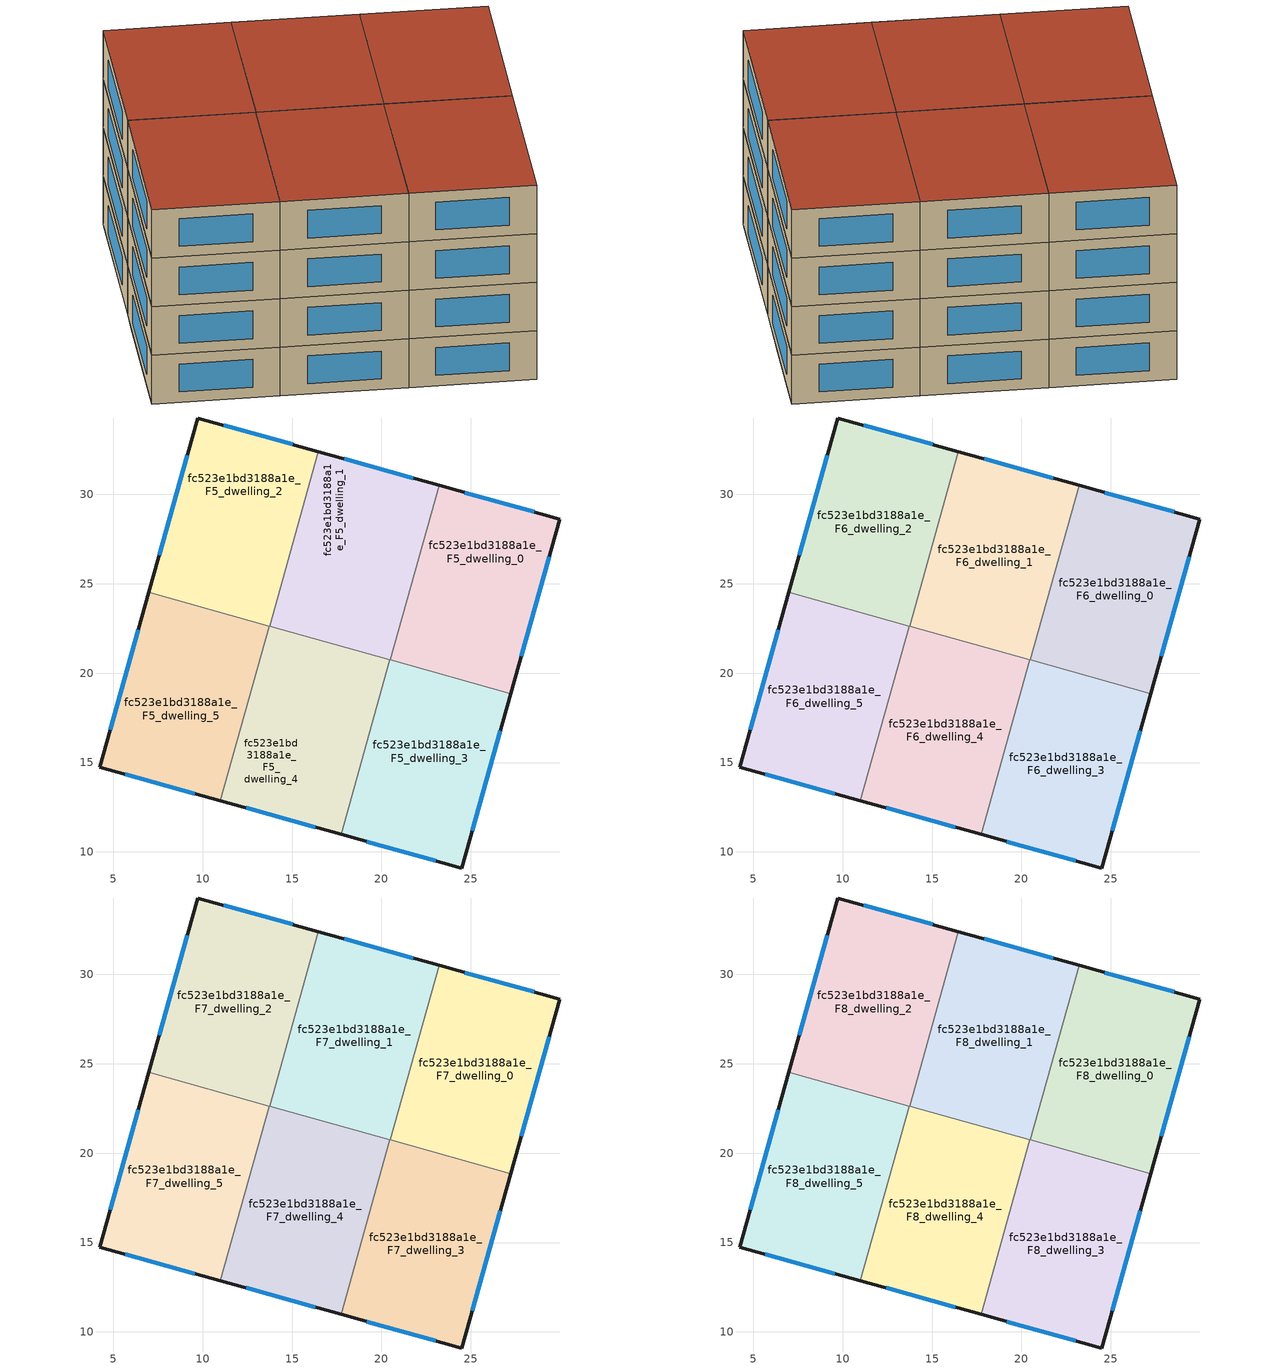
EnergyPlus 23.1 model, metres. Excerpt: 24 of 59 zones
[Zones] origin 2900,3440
fc523e1bd3188a1e_F5_dwelling_0
 floor to fc523e1bd3188a1e_F4_dwelling_0 (EU_floor_Construction): 29.98,28.62 28.41,23.04 21.66,24.93 23.22,30.51 z15
 floor to fc523e1bd3188a1e_F4_dwelling_2 (EU_floor_Construction): 28.41,23.04 27.23,18.86 20.49,20.74 21.66,24.93 z15
 wall outside (EU_wall_Construction): 27.23,18.86 29.98,28.62 23.22,30.51 z15:18
 wall to fc523e1bd3188a1e_F5_dwelling_1 (EU_wall_Construction): 23.22,30.51 20.49,20.74 z15:18
 wall to fc523e1bd3188a1e_F5_dwelling_3 (EU_wall_Construction): 20.49,20.74 27.23,18.86 z15:18
 window (EU_Window_Construction): 28.54,29.02 24.67,30.1 / 27.82,20.95 29.4,26.53 z15.64:17.36
fc523e1bd3188a1e_F5_dwelling_1
 floor to fc523e1bd3188a1e_F4_dwelling_2 (EU_floor_Construction): 21.66,24.93 20.49,20.74 17.11,21.69 18.28,25.87 z15
 floor to fc523e1bd3188a1e_F4_dwelling_0 (EU_floor_Construction): 23.22,30.51 21.66,24.93 18.29,25.87 19.85,31.45 z15
 floor to fc523e1bd3188a1e_F4_dwelling_1 (EU_floor_Construction): 19.85,31.45 18.29,25.87 14.91,26.81 16.47,32.39 z15
 floor to fc523e1bd3188a1e_F4_dwelling_3 (EU_floor_Construction): 18.28,25.87 17.11,21.69 13.74,22.63 14.91,26.81 z15
 wall outside (EU_wall_Construction): 23.22,30.51 16.47,32.39 z15:18
 wall to fc523e1bd3188a1e_F5_dwelling_2 (EU_wall_Construction): 16.47,32.39 13.74,22.63 z15:18
 wall to fc523e1bd3188a1e_F5_dwelling_4 (EU_wall_Construction): 13.74,22.63 20.47,20.75 z15:18
 wall to fc523e1bd3188a1e_F5_dwelling_3 (EU_wall_Construction): 20.47,20.75 20.49,20.74 z15:18
 window (EU_Window_Construction): 21.78,30.91 17.92,31.99 z15.64:17.36
fc523e1bd3188a1e_F5_dwelling_2
 floor to fc523e1bd3188a1e_F4_dwelling_1 (EU_floor_Construction): 16.47,32.39 14.91,26.81 8.16,28.7 9.73,34.28 z15
 floor to fc523e1bd3188a1e_F4_dwelling_3 (EU_floor_Construction): 14.91,26.81 13.74,22.63 6.98,24.52 8.16,28.7 z15
 wall outside (EU_wall_Construction): 16.47,32.39 9.73,34.28 6.98,24.52 z15:18
 wall to fc523e1bd3188a1e_F5_dwelling_5 (EU_wall_Construction): 6.98,24.52 13.72,22.63 z15:18
 wall to fc523e1bd3188a1e_F5_dwelling_4 (EU_wall_Construction): 13.72,22.63 13.74,22.63 z15:18
 window (EU_Window_Construction): 9.14,32.19 7.57,26.61 / 15.03,32.8 11.17,33.88 z15.64:17.36
fc523e1bd3188a1e_F5_dwelling_3
 floor to fc523e1bd3188a1e_F4_dwelling_4 (EU_floor_Construction): 26.84,17.46 25.27,11.88 18.52,13.77 20.08,19.35 z15
 floor to fc523e1bd3188a1e_F4_dwelling_5 (EU_floor_Construction): 25.27,11.88 24.48,9.1 17.74,10.98 18.52,13.77 z15
 floor to fc523e1bd3188a1e_F4_dwelling_2 (EU_floor_Construction): 27.23,18.86 26.84,17.46 20.08,19.35 20.47,20.75 z15
 wall outside (EU_wall_Construction): 17.74,10.98 24.48,9.1 27.23,18.86 z15:18
 wall to fc523e1bd3188a1e_F5_dwelling_4 (EU_wall_Construction): 20.47,20.75 17.74,10.98 z15:18
 window (EU_Window_Construction): 25.07,11.19 26.64,16.77 / 19.18,10.58 23.04,9.5 z15.64:17.36
fc523e1bd3188a1e_F5_dwelling_4
 floor to fc523e1bd3188a1e_F4_dwelling_5 (EU_floor_Construction): 16.71,20.29 15.15,14.71 18.52,13.77 17.74,10.98 10.99,12.86 13.33,21.24 z15
 floor to fc523e1bd3188a1e_F4_dwelling_4 (EU_floor_Construction): 20.08,19.35 18.52,13.77 15.15,14.71 16.71,20.29 z15
 floor to fc523e1bd3188a1e_F4_dwelling_3 (EU_floor_Construction): 17.11,21.69 16.72,20.29 13.33,21.24 13.72,22.63 13.74,22.63 z15
 floor to fc523e1bd3188a1e_F4_dwelling_2 (EU_floor_Construction): 20.47,20.75 20.08,19.35 16.72,20.29 17.11,21.69 z15
 wall outside (EU_wall_Construction): 10.99,12.86 17.74,10.98 z15:18
 wall to fc523e1bd3188a1e_F5_dwelling_5 (EU_wall_Construction): 13.72,22.63 10.99,12.86 z15:18
 window (EU_Window_Construction): 12.43,12.46 16.29,11.38 z15.64:17.36
fc523e1bd3188a1e_F5_dwelling_5
 floor to fc523e1bd3188a1e_F4_dwelling_3 (EU_floor_Construction): 13.72,22.63 13.33,21.24 6.59,23.12 6.98,24.52 z15
 floor to fc523e1bd3188a1e_F4_dwelling_6 (EU_floor_Construction): 13.33,21.24 10.99,12.86 4.23,14.75 6.59,23.12 z15
 wall outside (EU_wall_Construction): 6.98,24.52 4.23,14.75 10.99,12.86 z15:18
 window (EU_Window_Construction): 6.39,22.42 4.82,16.84 / 5.68,14.35 9.54,13.27 z15.64:17.36
fc523e1bd3188a1e_F6_dwelling_0
 floor to fc523e1bd3188a1e_F5_dwelling_0 (EU_floor_Construction): 29.98,28.62 27.23,18.86 20.49,20.74 23.22,30.51 z18
 wall outside (EU_wall_Construction): 27.23,18.86 29.98,28.62 23.22,30.51 z18:21
 wall to fc523e1bd3188a1e_F6_dwelling_1 (EU_wall_Construction): 23.22,30.51 20.49,20.74 z18:21
 wall to fc523e1bd3188a1e_F6_dwelling_3 (EU_wall_Construction): 20.49,20.74 27.23,18.86 z18:21
 window (EU_Window_Construction): 28.54,29.02 24.67,30.1 / 27.82,20.95 29.4,26.53 z18.64:20.36
fc523e1bd3188a1e_F6_dwelling_1
 floor to fc523e1bd3188a1e_F5_dwelling_1 (EU_floor_Construction): 23.22,30.51 20.49,20.74 13.74,22.63 16.47,32.39 z18
 wall outside (EU_wall_Construction): 23.22,30.51 16.47,32.39 z18:21
 wall to fc523e1bd3188a1e_F6_dwelling_2 (EU_wall_Construction): 16.47,32.39 13.74,22.63 z18:21
 wall to fc523e1bd3188a1e_F6_dwelling_4 (EU_wall_Construction): 13.74,22.63 20.47,20.75 z18:21
 wall to fc523e1bd3188a1e_F6_dwelling_3 (EU_wall_Construction): 20.47,20.75 20.49,20.74 z18:21
 window (EU_Window_Construction): 21.78,30.91 17.92,31.99 z18.64:20.36
fc523e1bd3188a1e_F6_dwelling_2
 floor to fc523e1bd3188a1e_F5_dwelling_2 (EU_floor_Construction): 16.47,32.39 13.74,22.63 6.98,24.52 9.73,34.28 z18
 wall outside (EU_wall_Construction): 16.47,32.39 9.73,34.28 6.98,24.52 z18:21
 wall to fc523e1bd3188a1e_F6_dwelling_5 (EU_wall_Construction): 6.98,24.52 13.72,22.63 z18:21
 wall to fc523e1bd3188a1e_F6_dwelling_4 (EU_wall_Construction): 13.72,22.63 13.74,22.63 z18:21
 window (EU_Window_Construction): 9.14,32.19 7.57,26.61 / 15.03,32.8 11.17,33.88 z18.64:20.36
fc523e1bd3188a1e_F6_dwelling_3
 floor to fc523e1bd3188a1e_F5_dwelling_3 (EU_floor_Construction): 27.23,18.86 24.48,9.1 17.74,10.98 20.47,20.75 z18
 wall outside (EU_wall_Construction): 17.74,10.98 24.48,9.1 27.23,18.86 z18:21
 wall to fc523e1bd3188a1e_F6_dwelling_4 (EU_wall_Construction): 20.47,20.75 17.74,10.98 z18:21
 window (EU_Window_Construction): 25.07,11.19 26.64,16.77 / 19.18,10.58 23.04,9.5 z18.64:20.36
fc523e1bd3188a1e_F6_dwelling_4
 floor to fc523e1bd3188a1e_F5_dwelling_4 (EU_floor_Construction): 20.47,20.75 17.74,10.98 10.99,12.86 13.72,22.63 z18
 wall outside (EU_wall_Construction): 10.99,12.86 17.74,10.98 z18:21
 wall to fc523e1bd3188a1e_F6_dwelling_5 (EU_wall_Construction): 13.72,22.63 10.99,12.86 z18:21
 window (EU_Window_Construction): 12.43,12.46 16.29,11.38 z18.64:20.36
fc523e1bd3188a1e_F6_dwelling_5
 floor to fc523e1bd3188a1e_F5_dwelling_5 (EU_floor_Construction): 13.72,22.63 10.99,12.86 4.23,14.75 6.98,24.52 z18
 wall outside (EU_wall_Construction): 6.98,24.52 4.23,14.75 10.99,12.86 z18:21
 window (EU_Window_Construction): 6.39,22.42 4.82,16.84 / 5.68,14.35 9.54,13.27 z18.64:20.36
fc523e1bd3188a1e_F7_dwelling_0
 floor to fc523e1bd3188a1e_F6_dwelling_0 (EU_floor_Construction): 29.98,28.62 27.23,18.86 20.49,20.74 23.22,30.51 z21
 wall outside (EU_wall_Construction): 27.23,18.86 29.98,28.62 23.22,30.51 z21:24
 wall to fc523e1bd3188a1e_F7_dwelling_1 (EU_wall_Construction): 23.22,30.51 20.49,20.74 z21:24
 wall to fc523e1bd3188a1e_F7_dwelling_3 (EU_wall_Construction): 20.49,20.74 27.23,18.86 z21:24
 window (EU_Window_Construction): 28.54,29.02 24.67,30.1 / 27.82,20.95 29.4,26.53 z21.64:23.36
fc523e1bd3188a1e_F7_dwelling_1
 floor to fc523e1bd3188a1e_F6_dwelling_1 (EU_floor_Construction): 23.22,30.51 20.49,20.74 13.74,22.63 16.47,32.39 z21
 wall outside (EU_wall_Construction): 23.22,30.51 16.47,32.39 z21:24
 wall to fc523e1bd3188a1e_F7_dwelling_2 (EU_wall_Construction): 16.47,32.39 13.74,22.63 z21:24
 wall to fc523e1bd3188a1e_F7_dwelling_4 (EU_wall_Construction): 13.74,22.63 20.47,20.75 z21:24
 wall to fc523e1bd3188a1e_F7_dwelling_3 (EU_wall_Construction): 20.47,20.75 20.49,20.74 z21:24
 window (EU_Window_Construction): 21.78,30.91 17.92,31.99 z21.64:23.36
fc523e1bd3188a1e_F7_dwelling_2
 floor to fc523e1bd3188a1e_F6_dwelling_2 (EU_floor_Construction): 16.47,32.39 13.74,22.63 6.98,24.52 9.73,34.28 z21
 wall outside (EU_wall_Construction): 16.47,32.39 9.73,34.28 6.98,24.52 z21:24
 wall to fc523e1bd3188a1e_F7_dwelling_5 (EU_wall_Construction): 6.98,24.52 13.72,22.63 z21:24
 wall to fc523e1bd3188a1e_F7_dwelling_4 (EU_wall_Construction): 13.72,22.63 13.74,22.63 z21:24
 window (EU_Window_Construction): 9.14,32.19 7.57,26.61 / 15.03,32.8 11.17,33.88 z21.64:23.36
fc523e1bd3188a1e_F7_dwelling_3
 floor to fc523e1bd3188a1e_F6_dwelling_3 (EU_floor_Construction): 27.23,18.86 24.48,9.1 17.74,10.98 20.47,20.75 z21
 wall outside (EU_wall_Construction): 17.74,10.98 24.48,9.1 27.23,18.86 z21:24
 wall to fc523e1bd3188a1e_F7_dwelling_4 (EU_wall_Construction): 20.47,20.75 17.74,10.98 z21:24
 window (EU_Window_Construction): 25.07,11.19 26.64,16.77 / 19.18,10.58 23.04,9.5 z21.64:23.36
fc523e1bd3188a1e_F7_dwelling_4
 floor to fc523e1bd3188a1e_F6_dwelling_4 (EU_floor_Construction): 20.47,20.75 17.74,10.98 10.99,12.86 13.72,22.63 z21
 wall outside (EU_wall_Construction): 10.99,12.86 17.74,10.98 z21:24
 wall to fc523e1bd3188a1e_F7_dwelling_5 (EU_wall_Construction): 13.72,22.63 10.99,12.86 z21:24
 window (EU_Window_Construction): 12.43,12.46 16.29,11.38 z21.64:23.36
fc523e1bd3188a1e_F7_dwelling_5
 floor to fc523e1bd3188a1e_F6_dwelling_5 (EU_floor_Construction): 13.72,22.63 10.99,12.86 4.23,14.75 6.98,24.52 z21
 wall outside (EU_wall_Construction): 6.98,24.52 4.23,14.75 10.99,12.86 z21:24
 window (EU_Window_Construction): 6.39,22.42 4.82,16.84 / 5.68,14.35 9.54,13.27 z21.64:23.36
fc523e1bd3188a1e_F8_dwelling_0
 floor to fc523e1bd3188a1e_F7_dwelling_0 (EU_floor_Construction): 29.98,28.62 27.23,18.86 20.49,20.74 23.22,30.51 z24
 wall outside (EU_wall_Construction): 27.23,18.86 29.98,28.62 23.22,30.51 z24:27
 wall to fc523e1bd3188a1e_F8_dwelling_1 (EU_wall_Construction): 23.22,30.51 20.49,20.74 z24:27
 wall to fc523e1bd3188a1e_F8_dwelling_3 (EU_wall_Construction): 20.49,20.74 27.23,18.86 z24:27
 window (EU_Window_Construction): 28.54,29.02 24.67,30.1 / 27.82,20.95 29.4,26.53 z24.64:26.36
 roof outside (EU_roof_Construction): 27.23,18.86 29.98,28.62 23.22,30.51 20.49,20.74 z27
fc523e1bd3188a1e_F8_dwelling_1
 floor to fc523e1bd3188a1e_F7_dwelling_1 (EU_floor_Construction): 23.22,30.51 20.49,20.74 13.74,22.63 16.47,32.39 z24
 wall outside (EU_wall_Construction): 23.22,30.51 16.47,32.39 z24:27
 wall to fc523e1bd3188a1e_F8_dwelling_2 (EU_wall_Construction): 16.47,32.39 13.74,22.63 z24:27
 wall to fc523e1bd3188a1e_F8_dwelling_4 (EU_wall_Construction): 13.74,22.63 20.47,20.75 z24:27
 wall to fc523e1bd3188a1e_F8_dwelling_3 (EU_wall_Construction): 20.47,20.75 20.49,20.74 z24:27
 window (EU_Window_Construction): 21.78,30.91 17.92,31.99 z24.64:26.36
 roof outside (EU_roof_Construction): 20.49,20.74 23.22,30.51 16.47,32.39 13.74,22.63 z27
fc523e1bd3188a1e_F8_dwelling_2
 floor to fc523e1bd3188a1e_F7_dwelling_2 (EU_floor_Construction): 16.47,32.39 13.74,22.63 6.98,24.52 9.73,34.28 z24
 wall outside (EU_wall_Construction): 16.47,32.39 9.73,34.28 6.98,24.52 z24:27
 wall to fc523e1bd3188a1e_F8_dwelling_5 (EU_wall_Construction): 6.98,24.52 13.72,22.63 z24:27
 wall to fc523e1bd3188a1e_F8_dwelling_4 (EU_wall_Construction): 13.72,22.63 13.74,22.63 z24:27
 window (EU_Window_Construction): 9.14,32.19 7.57,26.61 / 15.03,32.8 11.17,33.88 z24.64:26.36
 roof outside (EU_roof_Construction): 13.74,22.63 16.47,32.39 9.73,34.28 6.98,24.52 z27
fc523e1bd3188a1e_F8_dwelling_3
 floor to fc523e1bd3188a1e_F7_dwelling_3 (EU_floor_Construction): 27.23,18.86 24.48,9.1 17.74,10.98 20.47,20.75 z24
 wall outside (EU_wall_Construction): 17.74,10.98 24.48,9.1 27.23,18.86 z24:27
 wall to fc523e1bd3188a1e_F8_dwelling_4 (EU_wall_Construction): 20.47,20.75 17.74,10.98 z24:27
 window (EU_Window_Construction): 25.07,11.19 26.64,16.77 / 19.18,10.58 23.04,9.5 z24.64:26.36
 roof outside (EU_roof_Construction): 24.48,9.1 27.23,18.86 20.47,20.75 17.74,10.98 z27
fc523e1bd3188a1e_F8_dwelling_4
 floor to fc523e1bd3188a1e_F7_dwelling_4 (EU_floor_Construction): 20.47,20.75 17.74,10.98 10.99,12.86 13.72,22.63 z24
 wall outside (EU_wall_Construction): 10.99,12.86 17.74,10.98 z24:27
 wall to fc523e1bd3188a1e_F8_dwelling_5 (EU_wall_Construction): 13.72,22.63 10.99,12.86 z24:27
 window (EU_Window_Construction): 12.43,12.46 16.29,11.38 z24.64:26.36
 roof outside (EU_roof_Construction): 17.74,10.98 20.47,20.75 13.72,22.63 10.99,12.86 z27
fc523e1bd3188a1e_F8_dwelling_5
 floor to fc523e1bd3188a1e_F7_dwelling_5 (EU_floor_Construction): 13.72,22.63 10.99,12.86 4.23,14.75 6.98,24.52 z24
 wall outside (EU_wall_Construction): 6.98,24.52 4.23,14.75 10.99,12.86 z24:27
 window (EU_Window_Construction): 6.39,22.42 4.82,16.84 / 5.68,14.35 9.54,13.27 z24.64:26.36
 roof outside (EU_roof_Construction): 10.99,12.86 13.72,22.63 6.98,24.52 4.23,14.75 z27
[Building]
EU S2 Campaign: North Axis=0; Terrain=City; Solar Distribution=FullExterior
[Site:Location]
Yerevan-Zvartnots.Intl.AP: Latitude=40.15; Longitude=44.383; Time Zone=4; Elevation=854
[SizingPeriod:WeatherFileDays]
AnnualSizingPeriod: Begin Month=1; Begin Day of Month=1; End Month=12; End Day of Month=31; Day of Week for Start Day=Monday; Use Weather File Daylight Saving Period=No; Use Weather File Rain and Snow Indicators=No
[MATERIAL]
EU_InternalMass_Material: Roughness=MediumRough; Thickness=0.1; Conductivity=1; Density=1800; Specific Heat=900; Thermal Absorptance=0.9; Solar Absorptance=0.7; Visible Absorptance=0.7
[MATERIAL:NOMASS] Roughness=MediumRough; Thermal Absorptance=0.9; Solar Absorptance=0.7; Visible Absorptance=0.7
Name | Thermal Resistance
EU_wall_NoMass | 1.05043
EU_roof_NoMass | 1.45357
EU_floor_NoMass | 0.478065
[WINDOWMATERIAL:SIMPLEGLAZINGSYSTEM]
EU_Window_SimpleGlazing: UFactor=2.5566; Solar Heat Gain Coefficient=0.75; Visible Transmittance=0.75
[CONSTRUCTION]
EU_wall_Construction: EU_wall_NoMass
EU_roof_Construction: EU_roof_NoMass
EU_floor_Construction: EU_floor_NoMass
EU_Window_Construction: EU_Window_SimpleGlazing
EU_InternalMass_Construction: EU_InternalMass_Material
[ZONE] Type=1; Multiplier=1; Ceiling Height=autocalculate; Floor Area=autocalculate; Part of Total Floor Area=Yes
Name | Volume
fc523e1bd3188a1e_F5_dwelling_0; fc523e1bd3188a1e_F6_dwelling_0; fc523e1bd3188a1e_F7_dwelling_0; fc523e1bd3188a1e_F8_dwelling_0 | 213.299
fc523e1bd3188a1e_F5_dwelling_1; fc523e1bd3188a1e_F6_dwelling_1; fc523e1bd3188a1e_F7_dwelling_1; fc523e1bd3188a1e_F8_dwelling_1; fc523e1bd3188a1e_F5_dwelling_4; fc523e1bd3188a1e_F6_dwelling_4; fc523e1bd3188a1e_F7_dwelling_4; fc523e1bd3188a1e_F8_dwelling_4 | 213.319
fc523e1bd3188a1e_F5_dwelling_2; fc523e1bd3188a1e_F6_dwelling_2; fc523e1bd3188a1e_F7_dwelling_2; fc523e1bd3188a1e_F8_dwelling_2 | 213.294
fc523e1bd3188a1e_F5_dwelling_3; fc523e1bd3188a1e_F6_dwelling_3; fc523e1bd3188a1e_F7_dwelling_3; fc523e1bd3188a1e_F8_dwelling_3 | 213.307
fc523e1bd3188a1e_F5_dwelling_5; fc523e1bd3188a1e_F6_dwelling_5; fc523e1bd3188a1e_F7_dwelling_5; fc523e1bd3188a1e_F8_dwelling_5 | 213.311
[INTERNALMASS] Construction=EU_InternalMass_Construction
Name | Zone or ZoneList | Surface Area
fc523e1bd3188a1e_F5_dwelling_0_EU_InternalMass | fc523e1bd3188a1e_F5_dwelling_0 | 71.0997
fc523e1bd3188a1e_F5_dwelling_1_EU_InternalMass | fc523e1bd3188a1e_F5_dwelling_1 | 71.1063
fc523e1bd3188a1e_F5_dwelling_2_EU_InternalMass | fc523e1bd3188a1e_F5_dwelling_2 | 71.0978
fc523e1bd3188a1e_F5_dwelling_3_EU_InternalMass | fc523e1bd3188a1e_F5_dwelling_3 | 71.1022
fc523e1bd3188a1e_F5_dwelling_4_EU_InternalMass | fc523e1bd3188a1e_F5_dwelling_4 | 71.1063
fc523e1bd3188a1e_F5_dwelling_5_EU_InternalMass | fc523e1bd3188a1e_F5_dwelling_5 | 71.1037
fc523e1bd3188a1e_F6_dwelling_0_EU_InternalMass | fc523e1bd3188a1e_F6_dwelling_0 | 71.0997
fc523e1bd3188a1e_F6_dwelling_1_EU_InternalMass | fc523e1bd3188a1e_F6_dwelling_1 | 71.1063
fc523e1bd3188a1e_F6_dwelling_2_EU_InternalMass | fc523e1bd3188a1e_F6_dwelling_2 | 71.0978
fc523e1bd3188a1e_F6_dwelling_3_EU_InternalMass | fc523e1bd3188a1e_F6_dwelling_3 | 71.1022
fc523e1bd3188a1e_F6_dwelling_4_EU_InternalMass | fc523e1bd3188a1e_F6_dwelling_4 | 71.1063
fc523e1bd3188a1e_F6_dwelling_5_EU_InternalMass | fc523e1bd3188a1e_F6_dwelling_5 | 71.1037
fc523e1bd3188a1e_F7_dwelling_0_EU_InternalMass | fc523e1bd3188a1e_F7_dwelling_0 | 71.0997
fc523e1bd3188a1e_F7_dwelling_1_EU_InternalMass | fc523e1bd3188a1e_F7_dwelling_1 | 71.1063
fc523e1bd3188a1e_F7_dwelling_2_EU_InternalMass | fc523e1bd3188a1e_F7_dwelling_2 | 71.0978
fc523e1bd3188a1e_F7_dwelling_3_EU_InternalMass | fc523e1bd3188a1e_F7_dwelling_3 | 71.1022
fc523e1bd3188a1e_F7_dwelling_4_EU_InternalMass | fc523e1bd3188a1e_F7_dwelling_4 | 71.1063
fc523e1bd3188a1e_F7_dwelling_5_EU_InternalMass | fc523e1bd3188a1e_F7_dwelling_5 | 71.1037
fc523e1bd3188a1e_F8_dwelling_0_EU_InternalMass | fc523e1bd3188a1e_F8_dwelling_0 | 71.0997
fc523e1bd3188a1e_F8_dwelling_1_EU_InternalMass | fc523e1bd3188a1e_F8_dwelling_1 | 71.1063
fc523e1bd3188a1e_F8_dwelling_2_EU_InternalMass | fc523e1bd3188a1e_F8_dwelling_2 | 71.0978
fc523e1bd3188a1e_F8_dwelling_3_EU_InternalMass | fc523e1bd3188a1e_F8_dwelling_3 | 71.1022
fc523e1bd3188a1e_F8_dwelling_4_EU_InternalMass | fc523e1bd3188a1e_F8_dwelling_4 | 71.1063
fc523e1bd3188a1e_F8_dwelling_5_EU_InternalMass | fc523e1bd3188a1e_F8_dwelling_5 | 71.1037
[OTHEREQUIPMENT] Fuel Type=Electricity; Design Level Calculation Method=Watts/Area; Power per Zone Floor Area=1; Fraction Latent=0; Fraction Radiant=0; Fraction Lost=0; Carbon Dioxide Generation Rate=0; EndUse Subcategory=EU_Step8_InternalGains
Name | Zone or ZoneList or Space or SpaceList | Schedule
EU_Step8_InternalGain_fc523e1bd3188a1e_F5_dwelling_0_f000 | fc523e1bd3188a1e_F5_dwelling_0 | EU_Step8_GainSchedule_fc523e1bd3188a1e_F5_dwelling_0_f000
EU_Step8_InternalGain_fc523e1bd3188a1e_F5_dwelling_1_f000 | fc523e1bd3188a1e_F5_dwelling_1 | EU_Step8_GainSchedule_fc523e1bd3188a1e_F5_dwelling_1_f000
EU_Step8_InternalGain_fc523e1bd3188a1e_F5_dwelling_2_f000 | fc523e1bd3188a1e_F5_dwelling_2 | EU_Step8_GainSchedule_fc523e1bd3188a1e_F5_dwelling_2_f000
EU_Step8_InternalGain_fc523e1bd3188a1e_F5_dwelling_3_f000 | fc523e1bd3188a1e_F5_dwelling_3 | EU_Step8_GainSchedule_fc523e1bd3188a1e_F5_dwelling_3_f000
EU_Step8_InternalGain_fc523e1bd3188a1e_F5_dwelling_4_f000 | fc523e1bd3188a1e_F5_dwelling_4 | EU_Step8_GainSchedule_fc523e1bd3188a1e_F5_dwelling_4_f000
EU_Step8_InternalGain_fc523e1bd3188a1e_F5_dwelling_5_f000 | fc523e1bd3188a1e_F5_dwelling_5 | EU_Step8_GainSchedule_fc523e1bd3188a1e_F5_dwelling_5_f000
EU_Step8_InternalGain_fc523e1bd3188a1e_F6_dwelling_0_f000 | fc523e1bd3188a1e_F6_dwelling_0 | EU_Step8_GainSchedule_fc523e1bd3188a1e_F6_dwelling_0_f000
EU_Step8_InternalGain_fc523e1bd3188a1e_F6_dwelling_1_f000 | fc523e1bd3188a1e_F6_dwelling_1 | EU_Step8_GainSchedule_fc523e1bd3188a1e_F6_dwelling_1_f000
EU_Step8_InternalGain_fc523e1bd3188a1e_F6_dwelling_2_f000 | fc523e1bd3188a1e_F6_dwelling_2 | EU_Step8_GainSchedule_fc523e1bd3188a1e_F6_dwelling_2_f000
EU_Step8_InternalGain_fc523e1bd3188a1e_F6_dwelling_3_f000 | fc523e1bd3188a1e_F6_dwelling_3 | EU_Step8_GainSchedule_fc523e1bd3188a1e_F6_dwelling_3_f000
EU_Step8_InternalGain_fc523e1bd3188a1e_F6_dwelling_4_f000 | fc523e1bd3188a1e_F6_dwelling_4 | EU_Step8_GainSchedule_fc523e1bd3188a1e_F6_dwelling_4_f000
EU_Step8_InternalGain_fc523e1bd3188a1e_F6_dwelling_5_f000 | fc523e1bd3188a1e_F6_dwelling_5 | EU_Step8_GainSchedule_fc523e1bd3188a1e_F6_dwelling_5_f000
EU_Step8_InternalGain_fc523e1bd3188a1e_F7_dwelling_0_f000 | fc523e1bd3188a1e_F7_dwelling_0 | EU_Step8_GainSchedule_fc523e1bd3188a1e_F7_dwelling_0_f000
EU_Step8_InternalGain_fc523e1bd3188a1e_F7_dwelling_1_f000 | fc523e1bd3188a1e_F7_dwelling_1 | EU_Step8_GainSchedule_fc523e1bd3188a1e_F7_dwelling_1_f000
EU_Step8_InternalGain_fc523e1bd3188a1e_F7_dwelling_2_f000 | fc523e1bd3188a1e_F7_dwelling_2 | EU_Step8_GainSchedule_fc523e1bd3188a1e_F7_dwelling_2_f000
EU_Step8_InternalGain_fc523e1bd3188a1e_F7_dwelling_3_f000 | fc523e1bd3188a1e_F7_dwelling_3 | EU_Step8_GainSchedule_fc523e1bd3188a1e_F7_dwelling_3_f000
EU_Step8_InternalGain_fc523e1bd3188a1e_F7_dwelling_4_f000 | fc523e1bd3188a1e_F7_dwelling_4 | EU_Step8_GainSchedule_fc523e1bd3188a1e_F7_dwelling_4_f000
EU_Step8_InternalGain_fc523e1bd3188a1e_F7_dwelling_5_f000 | fc523e1bd3188a1e_F7_dwelling_5 | EU_Step8_GainSchedule_fc523e1bd3188a1e_F7_dwelling_5_f000
EU_Step8_InternalGain_fc523e1bd3188a1e_F8_dwelling_0_f000 | fc523e1bd3188a1e_F8_dwelling_0 | EU_Step8_GainSchedule_fc523e1bd3188a1e_F8_dwelling_0_f000
EU_Step8_InternalGain_fc523e1bd3188a1e_F8_dwelling_1_f000 | fc523e1bd3188a1e_F8_dwelling_1 | EU_Step8_GainSchedule_fc523e1bd3188a1e_F8_dwelling_1_f000
EU_Step8_InternalGain_fc523e1bd3188a1e_F8_dwelling_2_f000 | fc523e1bd3188a1e_F8_dwelling_2 | EU_Step8_GainSchedule_fc523e1bd3188a1e_F8_dwelling_2_f000
EU_Step8_InternalGain_fc523e1bd3188a1e_F8_dwelling_3_f000 | fc523e1bd3188a1e_F8_dwelling_3 | EU_Step8_GainSchedule_fc523e1bd3188a1e_F8_dwelling_3_f000
EU_Step8_InternalGain_fc523e1bd3188a1e_F8_dwelling_4_f000 | fc523e1bd3188a1e_F8_dwelling_4 | EU_Step8_GainSchedule_fc523e1bd3188a1e_F8_dwelling_4_f000
EU_Step8_InternalGain_fc523e1bd3188a1e_F8_dwelling_5_f000 | fc523e1bd3188a1e_F8_dwelling_5 | EU_Step8_GainSchedule_fc523e1bd3188a1e_F8_dwelling_5_f000
[ZONEVENTILATION:DESIGNFLOWRATE] Schedule=EU_AlwaysOn; Design Flow Rate Calculation Method=AirChanges/Hour; Air Changes per Hour=0.557805; Ventilation Type=Natural; Fan Pressure Rise=0; Fan Total Efficiency=1; Constant Term Coefficient=1; Temperature Term Coefficient=0; Velocity Term Coefficient=0; Velocity Squared Term Coefficient=0; Minimum Indoor Temperature=-100; Maximum Indoor Temperature=100; Delta Temperature=-100; Minimum Outdoor Temperature=-100; Maximum Outdoor Temperature=100; Maximum Wind Speed=40
Name | Zone or ZoneList or Space or SpaceList
EU_ConstantAir_fc523e1bd3188a1e_F5_dwelling_0 | fc523e1bd3188a1e_F5_dwelling_0
EU_ConstantAir_fc523e1bd3188a1e_F5_dwelling_1 | fc523e1bd3188a1e_F5_dwelling_1
EU_ConstantAir_fc523e1bd3188a1e_F5_dwelling_2 | fc523e1bd3188a1e_F5_dwelling_2
EU_ConstantAir_fc523e1bd3188a1e_F5_dwelling_3 | fc523e1bd3188a1e_F5_dwelling_3
EU_ConstantAir_fc523e1bd3188a1e_F5_dwelling_4 | fc523e1bd3188a1e_F5_dwelling_4
EU_ConstantAir_fc523e1bd3188a1e_F5_dwelling_5 | fc523e1bd3188a1e_F5_dwelling_5
EU_ConstantAir_fc523e1bd3188a1e_F6_dwelling_0 | fc523e1bd3188a1e_F6_dwelling_0
EU_ConstantAir_fc523e1bd3188a1e_F6_dwelling_1 | fc523e1bd3188a1e_F6_dwelling_1
EU_ConstantAir_fc523e1bd3188a1e_F6_dwelling_2 | fc523e1bd3188a1e_F6_dwelling_2
EU_ConstantAir_fc523e1bd3188a1e_F6_dwelling_3 | fc523e1bd3188a1e_F6_dwelling_3
EU_ConstantAir_fc523e1bd3188a1e_F6_dwelling_4 | fc523e1bd3188a1e_F6_dwelling_4
EU_ConstantAir_fc523e1bd3188a1e_F6_dwelling_5 | fc523e1bd3188a1e_F6_dwelling_5
EU_ConstantAir_fc523e1bd3188a1e_F7_dwelling_0 | fc523e1bd3188a1e_F7_dwelling_0
EU_ConstantAir_fc523e1bd3188a1e_F7_dwelling_1 | fc523e1bd3188a1e_F7_dwelling_1
EU_ConstantAir_fc523e1bd3188a1e_F7_dwelling_2 | fc523e1bd3188a1e_F7_dwelling_2
EU_ConstantAir_fc523e1bd3188a1e_F7_dwelling_3 | fc523e1bd3188a1e_F7_dwelling_3
EU_ConstantAir_fc523e1bd3188a1e_F7_dwelling_4 | fc523e1bd3188a1e_F7_dwelling_4
EU_ConstantAir_fc523e1bd3188a1e_F7_dwelling_5 | fc523e1bd3188a1e_F7_dwelling_5
EU_ConstantAir_fc523e1bd3188a1e_F8_dwelling_0 | fc523e1bd3188a1e_F8_dwelling_0
EU_ConstantAir_fc523e1bd3188a1e_F8_dwelling_1 | fc523e1bd3188a1e_F8_dwelling_1
EU_ConstantAir_fc523e1bd3188a1e_F8_dwelling_2 | fc523e1bd3188a1e_F8_dwelling_2
EU_ConstantAir_fc523e1bd3188a1e_F8_dwelling_3 | fc523e1bd3188a1e_F8_dwelling_3
EU_ConstantAir_fc523e1bd3188a1e_F8_dwelling_4 | fc523e1bd3188a1e_F8_dwelling_4
EU_ConstantAir_fc523e1bd3188a1e_F8_dwelling_5 | fc523e1bd3188a1e_F8_dwelling_5
[HVACTEMPLATE:THERMOSTAT] Constant Heating Setpoint=20; Constant Cooling Setpoint=50
EU_HeatOnly_fc523e1bd3188a1e_F0_dwelling_0; EU_HeatOnly_fc523e1bd3188a1e_F0_dwelling_1; EU_HeatOnly_fc523e1bd3188a1e_F0_dwelling_2; EU_HeatOnly_fc523e1bd3188a1e_F0_dwelling_3; EU_HeatOnly_fc523e1bd3188a1e_F0_dwelling_4; EU_HeatOnly_fc523e1bd3188a1e_F0_dwelling_5; EU_HeatOnly_fc523e1bd3188a1e_F0_dwelling_6; EU_HeatOnly_fc523e1bd3188a1e_F1_dwelling_0; EU_HeatOnly_fc523e1bd3188a1e_F1_dwelling_1; EU_HeatOnly_fc523e1bd3188a1e_F1_dwelling_2; EU_HeatOnly_fc523e1bd3188a1e_F1_dwelling_3; EU_HeatOnly_fc523e1bd3188a1e_F1_dwelling_4; EU_HeatOnly_fc523e1bd3188a1e_F1_dwelling_5; EU_HeatOnly_fc523e1bd3188a1e_F1_dwelling_6; EU_HeatOnly_fc523e1bd3188a1e_F2_dwelling_0; EU_HeatOnly_fc523e1bd3188a1e_F2_dwelling_1; EU_HeatOnly_fc523e1bd3188a1e_F2_dwelling_2; EU_HeatOnly_fc523e1bd3188a1e_F2_dwelling_3; EU_HeatOnly_fc523e1bd3188a1e_F2_dwelling_4; EU_HeatOnly_fc523e1bd3188a1e_F2_dwelling_5; EU_HeatOnly_fc523e1bd3188a1e_F2_dwelling_6; EU_HeatOnly_fc523e1bd3188a1e_F3_dwelling_0; EU_HeatOnly_fc523e1bd3188a1e_F3_dwelling_1; EU_HeatOnly_fc523e1bd3188a1e_F3_dwelling_2; EU_HeatOnly_fc523e1bd3188a1e_F3_dwelling_3; EU_HeatOnly_fc523e1bd3188a1e_F3_dwelling_4; EU_HeatOnly_fc523e1bd3188a1e_F3_dwelling_5; EU_HeatOnly_fc523e1bd3188a1e_F3_dwelling_6; EU_HeatOnly_fc523e1bd3188a1e_F4_dwelling_0; EU_HeatOnly_fc523e1bd3188a1e_F4_dwelling_1; EU_HeatOnly_fc523e1bd3188a1e_F4_dwelling_2; EU_HeatOnly_fc523e1bd3188a1e_F4_dwelling_3; EU_HeatOnly_fc523e1bd3188a1e_F4_dwelling_4; EU_HeatOnly_fc523e1bd3188a1e_F4_dwelling_5; EU_HeatOnly_fc523e1bd3188a1e_F4_dwelling_6; EU_HeatOnly_fc523e1bd3188a1e_F5_dwelling_0; EU_HeatOnly_fc523e1bd3188a1e_F5_dwelling_1; EU_HeatOnly_fc523e1bd3188a1e_F5_dwelling_2; EU_HeatOnly_fc523e1bd3188a1e_F5_dwelling_3; EU_HeatOnly_fc523e1bd3188a1e_F5_dwelling_4; EU_HeatOnly_fc523e1bd3188a1e_F5_dwelling_5; EU_HeatOnly_fc523e1bd3188a1e_F6_dwelling_0; EU_HeatOnly_fc523e1bd3188a1e_F6_dwelling_1; EU_HeatOnly_fc523e1bd3188a1e_F6_dwelling_2; EU_HeatOnly_fc523e1bd3188a1e_F6_dwelling_3; EU_HeatOnly_fc523e1bd3188a1e_F6_dwelling_4; EU_HeatOnly_fc523e1bd3188a1e_F6_dwelling_5; EU_HeatOnly_fc523e1bd3188a1e_F7_dwelling_0; EU_HeatOnly_fc523e1bd3188a1e_F7_dwelling_1; EU_HeatOnly_fc523e1bd3188a1e_F7_dwelling_2; EU_HeatOnly_fc523e1bd3188a1e_F7_dwelling_3; EU_HeatOnly_fc523e1bd3188a1e_F7_dwelling_4; EU_HeatOnly_fc523e1bd3188a1e_F7_dwelling_5; EU_HeatOnly_fc523e1bd3188a1e_F8_dwelling_0; EU_HeatOnly_fc523e1bd3188a1e_F8_dwelling_1; EU_HeatOnly_fc523e1bd3188a1e_F8_dwelling_2; EU_HeatOnly_fc523e1bd3188a1e_F8_dwelling_3; EU_HeatOnly_fc523e1bd3188a1e_F8_dwelling_4; EU_HeatOnly_fc523e1bd3188a1e_F8_dwelling_5
[HVACTEMPLATE:ZONE:IDEALLOADSAIRSYSTEM] System Availability Schedule=EU_AlwaysOn; Maximum Heating Supply Air Temperature=50; Minimum Cooling Supply Air Temperature=13; Maximum Heating Supply Air Humidity Ratio=0.0156; Minimum Cooling Supply Air Humidity Ratio=0.0077; Heating Limit=NoLimit; Cooling Limit=NoLimit; Heating Availability Schedule=EU_AlwaysOn; Cooling Availability Schedule=EU_CoolingOff; Dehumidification Control Type=ConstantSensibleHeatRatio; Cooling Sensible Heat Ratio=0.7; Dehumidification Setpoint=60; Humidification Control Type=None; Humidification Setpoint=30; Outdoor Air Method=None; Outdoor Air Flow Rate per Person=0.00944; Outdoor Air Flow Rate per Zone Floor Area=0; Outdoor Air Flow Rate per Zone=0; Demand Controlled Ventilation Type=None; Outdoor Air Economizer Type=NoEconomizer; Heat Recovery Type=None; Sensible Heat Recovery Effectiveness=0.7; Latent Heat Recovery Effectiveness=0.65
Name | Template Thermostat
fc523e1bd3188a1e_F5_dwelling_0 | EU_HeatOnly_fc523e1bd3188a1e_F5_dwelling_0
fc523e1bd3188a1e_F5_dwelling_1 | EU_HeatOnly_fc523e1bd3188a1e_F5_dwelling_1
fc523e1bd3188a1e_F5_dwelling_2 | EU_HeatOnly_fc523e1bd3188a1e_F5_dwelling_2
fc523e1bd3188a1e_F5_dwelling_3 | EU_HeatOnly_fc523e1bd3188a1e_F5_dwelling_3
fc523e1bd3188a1e_F5_dwelling_4 | EU_HeatOnly_fc523e1bd3188a1e_F5_dwelling_4
fc523e1bd3188a1e_F5_dwelling_5 | EU_HeatOnly_fc523e1bd3188a1e_F5_dwelling_5
fc523e1bd3188a1e_F6_dwelling_0 | EU_HeatOnly_fc523e1bd3188a1e_F6_dwelling_0
fc523e1bd3188a1e_F6_dwelling_1 | EU_HeatOnly_fc523e1bd3188a1e_F6_dwelling_1
fc523e1bd3188a1e_F6_dwelling_2 | EU_HeatOnly_fc523e1bd3188a1e_F6_dwelling_2
fc523e1bd3188a1e_F6_dwelling_3 | EU_HeatOnly_fc523e1bd3188a1e_F6_dwelling_3
fc523e1bd3188a1e_F6_dwelling_4 | EU_HeatOnly_fc523e1bd3188a1e_F6_dwelling_4
fc523e1bd3188a1e_F6_dwelling_5 | EU_HeatOnly_fc523e1bd3188a1e_F6_dwelling_5
fc523e1bd3188a1e_F7_dwelling_0 | EU_HeatOnly_fc523e1bd3188a1e_F7_dwelling_0
fc523e1bd3188a1e_F7_dwelling_1 | EU_HeatOnly_fc523e1bd3188a1e_F7_dwelling_1
fc523e1bd3188a1e_F7_dwelling_2 | EU_HeatOnly_fc523e1bd3188a1e_F7_dwelling_2
fc523e1bd3188a1e_F7_dwelling_3 | EU_HeatOnly_fc523e1bd3188a1e_F7_dwelling_3
fc523e1bd3188a1e_F7_dwelling_4 | EU_HeatOnly_fc523e1bd3188a1e_F7_dwelling_4
fc523e1bd3188a1e_F7_dwelling_5 | EU_HeatOnly_fc523e1bd3188a1e_F7_dwelling_5
fc523e1bd3188a1e_F8_dwelling_0 | EU_HeatOnly_fc523e1bd3188a1e_F8_dwelling_0
fc523e1bd3188a1e_F8_dwelling_1 | EU_HeatOnly_fc523e1bd3188a1e_F8_dwelling_1
fc523e1bd3188a1e_F8_dwelling_2 | EU_HeatOnly_fc523e1bd3188a1e_F8_dwelling_2
fc523e1bd3188a1e_F8_dwelling_3 | EU_HeatOnly_fc523e1bd3188a1e_F8_dwelling_3
fc523e1bd3188a1e_F8_dwelling_4 | EU_HeatOnly_fc523e1bd3188a1e_F8_dwelling_4
fc523e1bd3188a1e_F8_dwelling_5 | EU_HeatOnly_fc523e1bd3188a1e_F8_dwelling_5
[SIZING:ZONE] Zone Cooling Design Supply Air Temperature Input Method=SupplyAirTemperature; Zone Cooling Design Supply Air Temperature=13; Zone Heating Design Supply Air Temperature Input Method=SupplyAirTemperature; Zone Heating Design Supply Air Temperature=50; Zone Cooling Design Supply Air Humidity Ratio=0.008; Zone Heating Design Supply Air Humidity Ratio=0.008; Cooling Design Air Flow Method=DesignDay; Cooling Design Air Flow Rate=0; Cooling Minimum Air Flow per Zone Floor Area=0.000762; Cooling Minimum Air Flow=0; Cooling Minimum Air Flow Fraction=0.2; Heating Design Air Flow Method=DesignDay; Heating Design Air Flow Rate=0; Heating Maximum Air Flow per Zone Floor Area=0.002032; Heating Maximum Air Flow=0.141576; Heating Maximum Air Flow Fraction=0.3; Account for Dedicated Outdoor Air System=No; Dedicated Outdoor Air System Control Strategy=NeutralSupplyAir; Dedicated Outdoor Air Low Setpoint Temperature for Design=autosize; Dedicated Outdoor Air High Setpoint Temperature for Design=autosize; Zone Load Sizing Method=Sensible Load Only No Latent Load; Zone Latent Cooling Design Supply Air Humidity Ratio Input Method=HumidityRatioDifference; Zone Cooling Design Supply Air Humidity Ratio Difference=0.005; Zone Latent Heating Design Supply Air Humidity Ratio Input Method=HumidityRatioDifference; Zone Humidification Design Supply Air Humidity Ratio Difference=0.005
fc523e1bd3188a1e_F5_dwelling_0; fc523e1bd3188a1e_F5_dwelling_1; fc523e1bd3188a1e_F5_dwelling_2; fc523e1bd3188a1e_F5_dwelling_3; fc523e1bd3188a1e_F5_dwelling_4; fc523e1bd3188a1e_F5_dwelling_5; fc523e1bd3188a1e_F6_dwelling_0; fc523e1bd3188a1e_F6_dwelling_1; fc523e1bd3188a1e_F6_dwelling_2; fc523e1bd3188a1e_F6_dwelling_3; fc523e1bd3188a1e_F6_dwelling_4; fc523e1bd3188a1e_F6_dwelling_5; fc523e1bd3188a1e_F7_dwelling_0; fc523e1bd3188a1e_F7_dwelling_1; fc523e1bd3188a1e_F7_dwelling_2; fc523e1bd3188a1e_F7_dwelling_3; fc523e1bd3188a1e_F7_dwelling_4; fc523e1bd3188a1e_F7_dwelling_5; fc523e1bd3188a1e_F8_dwelling_0; fc523e1bd3188a1e_F8_dwelling_1; fc523e1bd3188a1e_F8_dwelling_2; fc523e1bd3188a1e_F8_dwelling_3; fc523e1bd3188a1e_F8_dwelling_4; fc523e1bd3188a1e_F8_dwelling_5
[SCHEDULE:CONSTANT]
Name | Hourly Value
EU_AlwaysOn | 1
EU_CoolingOff | 0
[SCHEDULE:FILE] Column Number=1; Rows to Skip at Top=0; Number of Hours of Data=8760; Column Separator=Comma; Interpolate to Timestep=No; Minutes per Item=60; Adjust Schedule for Daylight Savings=Yes
Name | File
EU_Step8_GainSchedule_fc523e1bd3188a1e_F5_dwelling_0_f000 | ../../schedules/fc523e1bd3188a1e/fc523e1bd3188a1e_F5_dwelling_0_f000_gain.csv
EU_Step8_GainSchedule_fc523e1bd3188a1e_F5_dwelling_1_f000 | ../../schedules/fc523e1bd3188a1e/fc523e1bd3188a1e_F5_dwelling_1_f000_gain.csv
EU_Step8_GainSchedule_fc523e1bd3188a1e_F5_dwelling_2_f000 | ../../schedules/fc523e1bd3188a1e/fc523e1bd3188a1e_F5_dwelling_2_f000_gain.csv
EU_Step8_GainSchedule_fc523e1bd3188a1e_F5_dwelling_3_f000 | ../../schedules/fc523e1bd3188a1e/fc523e1bd3188a1e_F5_dwelling_3_f000_gain.csv
EU_Step8_GainSchedule_fc523e1bd3188a1e_F5_dwelling_4_f000 | ../../schedules/fc523e1bd3188a1e/fc523e1bd3188a1e_F5_dwelling_4_f000_gain.csv
EU_Step8_GainSchedule_fc523e1bd3188a1e_F5_dwelling_5_f000 | ../../schedules/fc523e1bd3188a1e/fc523e1bd3188a1e_F5_dwelling_5_f000_gain.csv
EU_Step8_GainSchedule_fc523e1bd3188a1e_F6_dwelling_0_f000 | ../../schedules/fc523e1bd3188a1e/fc523e1bd3188a1e_F6_dwelling_0_f000_gain.csv
EU_Step8_GainSchedule_fc523e1bd3188a1e_F6_dwelling_1_f000 | ../../schedules/fc523e1bd3188a1e/fc523e1bd3188a1e_F6_dwelling_1_f000_gain.csv
EU_Step8_GainSchedule_fc523e1bd3188a1e_F6_dwelling_2_f000 | ../../schedules/fc523e1bd3188a1e/fc523e1bd3188a1e_F6_dwelling_2_f000_gain.csv
EU_Step8_GainSchedule_fc523e1bd3188a1e_F6_dwelling_3_f000 | ../../schedules/fc523e1bd3188a1e/fc523e1bd3188a1e_F6_dwelling_3_f000_gain.csv
EU_Step8_GainSchedule_fc523e1bd3188a1e_F6_dwelling_4_f000 | ../../schedules/fc523e1bd3188a1e/fc523e1bd3188a1e_F6_dwelling_4_f000_gain.csv
EU_Step8_GainSchedule_fc523e1bd3188a1e_F6_dwelling_5_f000 | ../../schedules/fc523e1bd3188a1e/fc523e1bd3188a1e_F6_dwelling_5_f000_gain.csv
EU_Step8_GainSchedule_fc523e1bd3188a1e_F7_dwelling_0_f000 | ../../schedules/fc523e1bd3188a1e/fc523e1bd3188a1e_F7_dwelling_0_f000_gain.csv
EU_Step8_GainSchedule_fc523e1bd3188a1e_F7_dwelling_1_f000 | ../../schedules/fc523e1bd3188a1e/fc523e1bd3188a1e_F7_dwelling_1_f000_gain.csv
EU_Step8_GainSchedule_fc523e1bd3188a1e_F7_dwelling_2_f000 | ../../schedules/fc523e1bd3188a1e/fc523e1bd3188a1e_F7_dwelling_2_f000_gain.csv
EU_Step8_GainSchedule_fc523e1bd3188a1e_F7_dwelling_3_f000 | ../../schedules/fc523e1bd3188a1e/fc523e1bd3188a1e_F7_dwelling_3_f000_gain.csv
EU_Step8_GainSchedule_fc523e1bd3188a1e_F7_dwelling_4_f000 | ../../schedules/fc523e1bd3188a1e/fc523e1bd3188a1e_F7_dwelling_4_f000_gain.csv
EU_Step8_GainSchedule_fc523e1bd3188a1e_F7_dwelling_5_f000 | ../../schedules/fc523e1bd3188a1e/fc523e1bd3188a1e_F7_dwelling_5_f000_gain.csv
EU_Step8_GainSchedule_fc523e1bd3188a1e_F8_dwelling_0_f000 | ../../schedules/fc523e1bd3188a1e/fc523e1bd3188a1e_F8_dwelling_0_f000_gain.csv
EU_Step8_GainSchedule_fc523e1bd3188a1e_F8_dwelling_1_f000 | ../../schedules/fc523e1bd3188a1e/fc523e1bd3188a1e_F8_dwelling_1_f000_gain.csv
EU_Step8_GainSchedule_fc523e1bd3188a1e_F8_dwelling_2_f000 | ../../schedules/fc523e1bd3188a1e/fc523e1bd3188a1e_F8_dwelling_2_f000_gain.csv
EU_Step8_GainSchedule_fc523e1bd3188a1e_F8_dwelling_3_f000 | ../../schedules/fc523e1bd3188a1e/fc523e1bd3188a1e_F8_dwelling_3_f000_gain.csv
EU_Step8_GainSchedule_fc523e1bd3188a1e_F8_dwelling_4_f000 | ../../schedules/fc523e1bd3188a1e/fc523e1bd3188a1e_F8_dwelling_4_f000_gain.csv
EU_Step8_GainSchedule_fc523e1bd3188a1e_F8_dwelling_5_f000 | ../../schedules/fc523e1bd3188a1e/fc523e1bd3188a1e_F8_dwelling_5_f000_gain.csv
